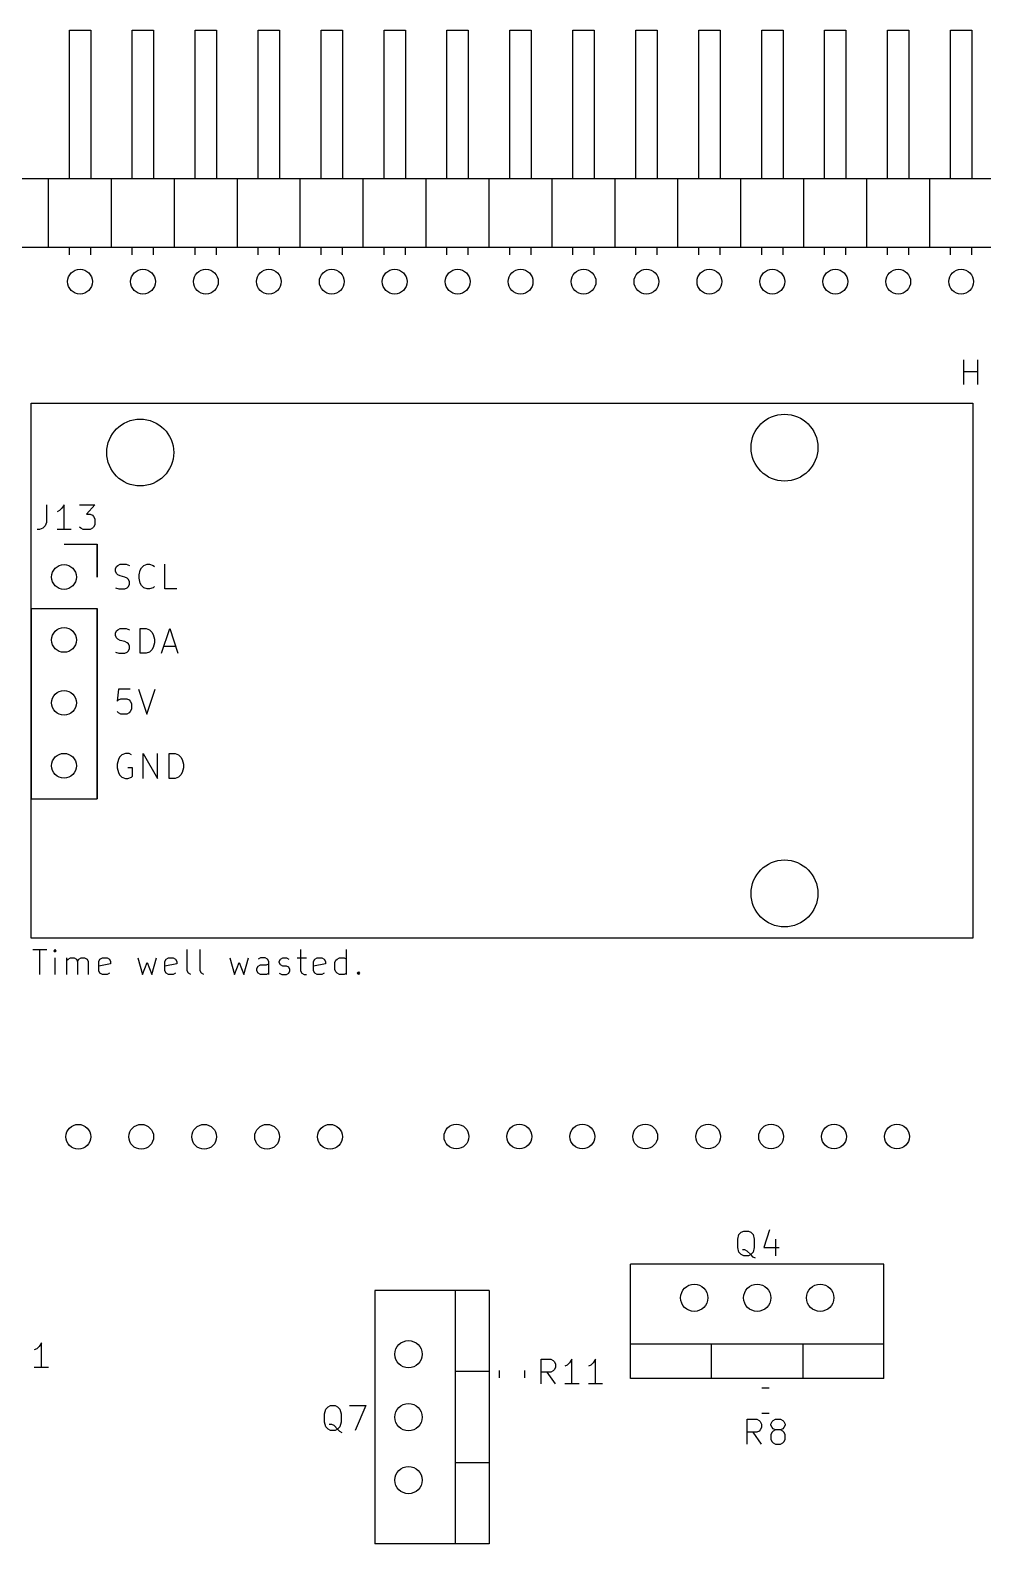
# Model space of a CAD drawing. Extents: x 75 to 186, y -155 to -43.
# Drawn here: x 123 to 161.4, y -104.5 to -43.4 of the extents above; entities that cross this region are included whole.
import ezdxf

# ---------------------------------------------------------------- set-up
doc = ezdxf.new("R2010")
doc.units = 0
doc.layers.add('BLACK', color=7, linetype='CONTINUOUS')

msp = doc.modelspace()

# ---------------------------------------------------------------- linework, layer by layer
at = {"layer": 'BLACK', "linetype": 'CONTINUOUS'}
for p, q in [((124.59, -43.35), (125.45, -43.35)), ((124.59, -49.35), (124.59, -43.35)), ((125.45, -43.35), (125.45, -49.35)), ((127.13, -43.35), (127.99, -43.35)), ((127.13, -49.35), (127.13, -43.35)), ((127.99, -43.35), (127.99, -49.35)), ((129.67, -43.35), (130.53, -43.35)), ((129.67, -49.35), (129.67, -43.35)), ((130.53, -43.35), (130.53, -49.35)), ((132.21, -43.35), (133.07, -43.35)), ((132.21, -49.35), (132.21, -43.35)), ((133.07, -43.35), (133.07, -49.35)), ((134.75, -43.35), (135.61, -43.35)), ((134.75, -49.35), (134.75, -43.35)), ((135.61, -43.35), (135.61, -49.35)), ((137.29, -43.35), (138.15, -43.35)), ((137.29, -49.35), (137.29, -43.35)), ((138.15, -43.35), (138.15, -49.35)), ((139.83, -43.35), (140.69, -43.35)), ((139.83, -49.35), (139.83, -43.35)), ((140.69, -43.35), (140.69, -49.35)), ((142.37, -43.35), (143.23, -43.35)), ((142.37, -49.35), (142.37, -43.35)), ((143.23, -43.35), (143.23, -49.35)), ((144.91, -43.35), (145.77, -43.35)), ((144.91, -49.35), (144.91, -43.35)), ((145.77, -43.35), (145.77, -49.35)), ((147.45, -43.35), (148.31, -43.35)), ((147.45, -49.35), (147.45, -43.35)), ((148.31, -43.35), (148.31, -49.35)), ((149.99, -43.35), (150.85, -43.35)), ((149.99, -49.35), (149.99, -43.35)), ((150.85, -43.35), (150.85, -49.35)), ((152.53, -43.35), (153.39, -43.35)), ((152.53, -49.35), (152.53, -43.35)), ((153.39, -43.35), (153.39, -49.35)), ((155.07, -43.35), (155.93, -43.35)), ((155.07, -49.35), (155.07, -43.35)), ((155.93, -43.35), (155.93, -49.35)), ((157.61, -43.35), (158.47, -43.35)), ((157.61, -49.35), (157.61, -43.35)), ((158.47, -43.35), (158.47, -49.35)), ((160.15, -43.35), (161.01, -43.35)), ((160.15, -49.35), (160.15, -43.35)), ((161.01, -43.35), (161.01, -49.35)), ((179.74, -49.35), (88.08, -49.35)), ((123.75, -52.11), (123.75, -49.35)), ((126.29, -52.11), (126.29, -49.35)), ((128.83, -52.11), (128.83, -49.35)), ((131.37, -52.11), (131.37, -49.35)), ((133.91, -52.11), (133.91, -49.35)), ((136.45, -52.11), (136.45, -49.35)), ((138.99, -52.11), (138.99, -49.35)), ((141.53, -52.11), (141.53, -49.35)), ((144.07, -52.11), (144.07, -49.35)), ((146.61, -52.11), (146.61, -49.35)), ((149.15, -52.11), (149.15, -49.35)), ((151.69, -52.11), (151.69, -49.35)), ((154.23, -52.11), (154.23, -49.35)), ((156.77, -52.11), (156.77, -49.35)), ((159.31, -52.11), (159.31, -49.35)), ((88.08, -52.11), (179.74, -52.11)), ((124.59, -52.422642), (124.59, -52.11)), ((125.45, -52.422642), (125.45, -52.11)), ((127.13, -52.422642), (127.13, -52.11)), ((127.99, -52.422642), (127.99, -52.11)), ((129.67, -52.422642), (129.67, -52.11)), ((130.53, -52.422642), (130.53, -52.11)), ((132.21, -52.422642), (132.21, -52.11)), ((133.07, -52.422642), (133.07, -52.11)), ((134.75, -52.422642), (134.75, -52.11)), ((135.61, -52.422642), (135.61, -52.11)), ((137.29, -52.422642), (137.29, -52.11)), ((138.15, -52.422642), (138.15, -52.11)), ((139.83, -52.422642), (139.83, -52.11)), ((140.69, -52.422642), (140.69, -52.11)), ((142.37, -52.422642), (142.37, -52.11)), ((143.23, -52.422642), (143.23, -52.11)), ((144.91, -52.422642), (144.91, -52.11)), ((145.77, -52.422642), (145.77, -52.11)), ((147.45, -52.422642), (147.45, -52.11)), ((148.31, -52.422642), (148.31, -52.11)), ((149.99, -52.422642), (149.99, -52.11)), ((150.85, -52.422642), (150.85, -52.11)), ((152.53, -52.422642), (152.53, -52.11)), ((153.39, -52.422642), (153.39, -52.11)), ((155.07, -52.422642), (155.07, -52.11)), ((155.93, -52.422642), (155.93, -52.11)), ((157.61, -52.422642), (157.61, -52.11)), ((158.47, -52.422642), (158.47, -52.11)), ((160.15, -52.422642), (160.15, -52.11)), ((161.01, -52.422642), (161.01, -52.11)), ((160.688095, -57.654819), (160.688095, -56.654819)), ((161.259523, -57.654819), (161.259523, -56.654819)), ((160.688095, -57.131009), (161.259523, -57.131009)), ((123.05, -58.4), (161.05, -58.4)), ((123.05, -80), (123.05, -58.4)), ((161.05, -58.4), (161.05, -80)), ((123.665476, -62.504819), (123.665476, -63.219104)), ((124.189286, -62.742914), (124.094048, -62.790533)), ((124.284524, -62.647676), (124.189286, -62.742914)), ((124.379762, -62.504819), (124.284524, -62.647676)), ((124.379762, -63.504819), (124.379762, -62.504819)), ((124.99881, -62.504819), (125.617857, -62.504819)), ((125.617857, -62.504819), (125.284524, -62.885771)), ((125.284524, -62.885771), (125.427381, -62.885771)), ((125.427381, -62.885771), (125.522619, -62.93339)), ((125.522619, -62.93339), (125.570238, -62.981009)), ((123.379762, -63.504819), (123.284524, -63.504819)), ((123.522619, -63.4572), (123.379762, -63.504819)), ((123.617857, -63.361961), (123.522619, -63.4572)), ((123.665476, -63.219104), (123.617857, -63.361961)), ((124.665476, -63.504819), (124.094048, -63.504819)), ((125.046429, -63.4572), (124.99881, -63.40958)), ((125.141667, -63.504819), (125.046429, -63.4572)), ((125.427381, -63.504819), (125.141667, -63.504819)), ((125.522619, -63.4572), (125.427381, -63.504819)), ((125.570238, -63.40958), (125.522619, -63.4572)), ((125.570238, -62.981009), (125.617857, -63.076247)), ((125.617857, -63.314342), (125.570238, -63.40958)), ((125.617857, -63.076247), (125.617857, -63.314342)), ((124.375, -64.095), (125.705, -64.095)), ((124.38, -64.095), (125.71, -64.095)), ((125.705, -64.095), (125.705, -65.425)), ((125.71, -64.095), (125.71, -65.425)), ((126.447712, -65.096595), (126.495331, -65.001357)), ((126.447712, -65.191833), (126.447712, -65.096595)), ((126.495331, -65.287071), (126.447712, -65.191833)), ((126.495331, -65.001357), (126.54295, -64.953738)), ((126.54295, -65.33469), (126.495331, -65.287071)), ((126.54295, -64.953738), (126.638188, -64.906119)), ((126.638188, -65.382309), (126.54295, -65.33469)), ((126.638188, -64.906119), (126.876283, -64.906119)), ((126.828664, -65.429928), (126.638188, -65.382309)), ((126.876283, -64.906119), (127.01914, -64.953738)), ((127.400093, -65.33469), (127.447712, -65.144214)), ((127.400093, -65.477547), (127.400093, -65.33469)), ((127.447712, -65.144214), (127.495331, -65.048976)), ((127.495331, -65.048976), (127.590569, -64.953738)), ((127.590569, -64.953738), (127.733426, -64.906119)), ((127.733426, -64.906119), (127.828664, -64.906119)), ((127.828664, -64.906119), (127.971521, -64.953738)), ((127.971521, -64.953738), (128.01914, -65.001357)), ((128.447712, -65.906119), (128.447712, -64.906119)), ((126.447712, -65.8585), (126.590569, -65.906119)), ((126.590569, -65.906119), (126.828664, -65.906119)), ((126.923902, -65.477547), (126.828664, -65.429928)), ((126.828664, -65.906119), (126.923902, -65.8585)), ((126.971521, -65.525166), (126.923902, -65.477547)), ((126.923902, -65.8585), (126.971521, -65.81088)), ((127.01914, -65.620404), (126.971521, -65.525166)), ((126.971521, -65.81088), (127.01914, -65.715642)), ((127.01914, -65.715642), (127.01914, -65.620404)), ((127.447712, -65.668023), (127.400093, -65.477547)), ((127.495331, -65.763261), (127.447712, -65.668023)), ((127.590569, -65.8585), (127.495331, -65.763261)), ((127.733426, -65.906119), (127.590569, -65.8585)), ((127.828664, -65.906119), (127.733426, -65.906119)), ((127.971521, -65.8585), (127.828664, -65.906119)), ((128.01914, -65.81088), (127.971521, -65.8585)), ((128.923902, -65.906119), (128.447712, -65.906119)), ((123.045, -66.695), (123.045, -74.375)), ((123.045, -66.695), (125.705, -66.695)), ((123.05, -66.695), (123.05, -74.375)), ((123.05, -66.695), (125.71, -66.695)), ((125.705, -66.695), (125.705, -74.375)), ((125.71, -66.695), (125.71, -74.375)), ((126.447712, -67.696595), (126.495331, -67.601357)), ((126.447712, -67.791833), (126.447712, -67.696595)), ((126.495331, -67.887071), (126.447712, -67.791833)), ((126.495331, -67.601357), (126.54295, -67.553738)), ((126.54295, -67.553738), (126.638188, -67.506119)), ((126.638188, -67.506119), (126.876283, -67.506119)), ((126.876283, -67.506119), (127.01914, -67.553738)), ((127.447712, -68.506119), (127.447712, -67.506119)), ((127.447712, -67.506119), (127.685807, -67.506119)), ((127.685807, -67.506119), (127.828664, -67.553738)), ((127.828664, -67.553738), (127.923902, -67.648976)), ((127.923902, -67.648976), (127.971521, -67.744214)), ((127.971521, -67.744214), (128.01914, -67.93469)), ((128.304855, -68.506119), (128.638188, -67.506119)), ((128.638188, -67.506119), (128.971521, -68.506119)), ((126.54295, -67.93469), (126.495331, -67.887071)), ((126.638188, -67.982309), (126.54295, -67.93469)), ((126.828664, -68.029928), (126.638188, -67.982309)), ((126.923902, -68.077547), (126.828664, -68.029928)), ((126.971521, -68.125166), (126.923902, -68.077547)), ((126.923902, -68.4585), (126.971521, -68.41088)), ((127.01914, -68.220404), (126.971521, -68.125166)), ((126.971521, -68.41088), (127.01914, -68.315642)), ((127.01914, -68.315642), (127.01914, -68.220404)), ((127.923902, -68.363261), (127.828664, -68.4585)), ((127.971521, -68.268023), (127.923902, -68.363261)), ((128.01914, -68.077547), (127.971521, -68.268023)), ((128.01914, -67.93469), (128.01914, -68.077547)), ((128.400093, -68.220404), (128.876283, -68.220404)), ((126.447712, -68.4585), (126.590569, -68.506119)), ((126.590569, -68.506119), (126.828664, -68.506119)), ((126.828664, -68.506119), (126.923902, -68.4585)), ((127.685807, -68.506119), (127.447712, -68.506119)), ((127.828664, -68.4585), (127.685807, -68.506119)), ((126.570331, -69.956119), (126.522712, -70.432309)), ((127.046521, -69.956119), (126.570331, -69.956119)), ((127.379855, -69.956119), (127.713188, -70.956119)), ((127.713188, -70.956119), (128.046521, -69.956119)), ((126.522712, -70.432309), (126.570331, -70.38469)), ((126.570331, -70.9085), (126.522712, -70.86088)), ((126.570331, -70.38469), (126.665569, -70.337071)), ((126.665569, -70.337071), (126.903664, -70.337071)), ((126.903664, -70.337071), (126.998902, -70.38469)), ((126.998902, -70.38469), (127.046521, -70.432309)), ((127.046521, -70.86088), (126.998902, -70.9085)), ((127.046521, -70.432309), (127.09414, -70.527547)), ((127.09414, -70.765642), (127.046521, -70.86088)), ((127.09414, -70.527547), (127.09414, -70.765642)), ((126.665569, -70.956119), (126.570331, -70.9085)), ((126.903664, -70.956119), (126.665569, -70.956119)), ((126.998902, -70.9085), (126.903664, -70.956119)), ((126.61795, -72.698976), (126.570331, -72.794214)), ((126.713188, -72.603738), (126.61795, -72.698976)), ((126.856045, -72.556119), (126.713188, -72.603738)), ((126.998902, -72.556119), (126.856045, -72.556119)), ((127.09414, -72.603738), (126.998902, -72.556119)), ((127.570331, -73.556119), (127.570331, -72.556119)), ((127.570331, -72.556119), (128.141759, -73.556119)), ((128.141759, -73.556119), (128.141759, -72.556119)), ((128.61795, -73.556119), (128.61795, -72.556119)), ((128.61795, -72.556119), (128.856045, -72.556119)), ((128.856045, -72.556119), (128.998902, -72.603738)), ((128.998902, -72.603738), (129.09414, -72.698976)), ((129.09414, -72.698976), (129.141759, -72.794214)), ((126.570331, -72.794214), (126.522712, -72.98469)), ((126.522712, -72.98469), (126.522712, -73.127547)), ((126.522712, -73.127547), (126.570331, -73.318023)), ((126.570331, -73.318023), (126.61795, -73.413261)), ((127.141759, -73.127547), (126.951283, -73.127547)), ((127.141759, -73.46088), (127.141759, -73.127547)), ((129.141759, -73.318023), (129.09414, -73.413261)), ((129.141759, -72.794214), (129.189378, -72.98469)), ((129.189378, -73.127547), (129.141759, -73.318023)), ((129.189378, -72.98469), (129.189378, -73.127547)), ((126.61795, -73.413261), (126.713188, -73.5085)), ((126.713188, -73.5085), (126.856045, -73.556119)), ((126.856045, -73.556119), (126.951283, -73.556119)), ((126.951283, -73.556119), (127.09414, -73.5085)), ((127.09414, -73.5085), (127.141759, -73.46088)), ((128.856045, -73.556119), (128.61795, -73.556119)), ((128.998902, -73.5085), (128.856045, -73.556119)), ((129.09414, -73.413261), (128.998902, -73.5085)), ((123.045, -74.375), (125.705, -74.375)), ((123.05, -74.375), (125.71, -74.375)), ((161.05, -80), (123.05, -80)), ((123.111027, -80.467419), (123.682455, -80.467419)), ((123.396741, -81.467419), (123.396741, -80.467419)), ((124.015789, -80.467419), (123.96817, -80.515038)), ((123.96817, -80.515038), (124.015789, -80.562657)), ((124.063408, -80.515038), (124.015789, -80.467419)), ((124.015789, -80.467419), (124.015789, -80.562657)), ((124.015789, -80.562657), (124.063408, -80.515038)), ((129.349122, -81.324561), (129.349122, -80.467419)), ((129.872932, -81.324561), (129.872932, -80.467419)), ((133.920552, -80.467419), (133.920552, -81.324561)), ((135.777695, -81.467419), (135.777695, -80.467419)), ((124.015789, -81.467419), (124.015789, -80.800752)), ((124.491979, -81.467419), (124.491979, -80.800752)), ((124.491979, -80.89599), (124.539598, -80.848371)), ((124.539598, -80.848371), (124.634836, -80.800752)), ((124.634836, -80.800752), (124.777693, -80.800752)), ((124.777693, -80.800752), (124.872931, -80.848371)), ((124.872931, -80.848371), (124.92055, -80.943609)), ((124.92055, -80.943609), (124.968169, -80.848371)), ((124.92055, -80.943609), (124.92055, -81.467419)), ((124.968169, -80.848371), (125.063407, -80.800752)), ((125.063407, -80.800752), (125.206264, -80.800752)), ((125.206264, -80.800752), (125.301503, -80.848371)), ((125.301503, -80.848371), (125.349122, -80.943609)), ((125.349122, -80.943609), (125.349122, -81.467419)), ((125.777693, -80.943609), (125.825312, -80.848371)), ((125.777693, -81.324561), (125.777693, -80.943609)), ((126.253883, -81.038847), (125.777693, -81.134085)), ((125.825312, -80.848371), (125.92055, -80.800752)), ((125.92055, -80.800752), (126.111026, -80.800752)), ((126.111026, -80.800752), (126.206264, -80.848371)), ((126.206264, -80.848371), (126.253883, -80.943609)), ((126.253883, -80.943609), (126.253883, -81.038847)), ((127.349122, -80.800752), (127.539598, -81.467419)), ((127.539598, -81.467419), (127.730074, -80.991228)), ((127.730074, -80.991228), (127.92055, -81.467419)), ((127.92055, -81.467419), (128.111026, -80.800752)), ((128.44436, -80.943609), (128.491979, -80.848371)), ((128.44436, -81.324561), (128.44436, -80.943609)), ((128.92055, -81.038847), (128.44436, -81.134085)), ((128.491979, -80.848371), (128.587217, -80.800752)), ((128.587217, -80.800752), (128.777693, -80.800752)), ((128.777693, -80.800752), (128.872931, -80.848371)), ((128.872931, -80.848371), (128.92055, -80.943609)), ((128.92055, -80.943609), (128.92055, -81.038847)), ((131.063409, -80.800752), (131.253885, -81.467419)), ((131.253885, -81.467419), (131.444361, -80.991228)), ((131.444361, -80.991228), (131.634837, -81.467419)), ((131.634837, -81.467419), (131.825313, -80.800752)), ((132.158647, -81.229323), (132.206266, -81.134085)), ((132.158647, -81.324561), (132.158647, -81.229323)), ((132.301504, -80.800752), (132.206266, -80.848371)), ((132.206266, -81.134085), (132.301504, -81.086466)), ((132.49198, -80.800752), (132.301504, -80.800752)), ((132.301504, -81.086466), (132.539599, -81.086466)), ((132.587218, -80.848371), (132.49198, -80.800752)), ((132.539599, -81.086466), (132.634837, -81.038847)), ((132.634837, -80.943609), (132.587218, -80.848371)), ((132.634837, -81.467419), (132.634837, -80.943609)), ((133.063409, -80.943609), (133.111028, -80.848371)), ((133.063409, -80.991228), (133.063409, -80.943609)), ((133.111028, -81.086466), (133.063409, -80.991228)), ((133.111028, -80.848371), (133.206266, -80.800752)), ((133.206266, -81.134085), (133.111028, -81.086466)), ((133.206266, -80.800752), (133.349123, -80.800752)), ((133.349123, -81.134085), (133.206266, -81.134085)), ((133.349123, -80.800752), (133.444361, -80.848371)), ((133.444361, -81.181704), (133.349123, -81.134085)), ((133.49198, -81.276942), (133.444361, -81.181704)), ((133.777695, -80.800752), (134.158647, -80.800752)), ((134.444362, -80.943609), (134.491981, -80.848371)), ((134.444362, -81.324561), (134.444362, -80.943609)), ((134.920552, -81.038847), (134.444362, -81.134085)), ((134.491981, -80.848371), (134.587219, -80.800752)), ((134.587219, -80.800752), (134.777695, -80.800752)), ((134.777695, -80.800752), (134.872933, -80.848371)), ((134.872933, -80.848371), (134.920552, -80.943609)), ((134.920552, -80.943609), (134.920552, -81.038847)), ((135.301505, -80.991228), (135.349124, -80.89599)), ((135.301505, -81.276942), (135.301505, -80.991228)), ((135.349124, -80.89599), (135.396743, -80.848371)), ((135.396743, -80.848371), (135.491981, -80.800752)), ((135.491981, -80.800752), (135.682457, -80.800752)), ((135.682457, -80.800752), (135.777695, -80.848371)), ((125.825312, -81.4198), (125.777693, -81.324561)), ((125.92055, -81.467419), (125.825312, -81.4198)), ((126.111026, -81.467419), (125.92055, -81.467419)), ((126.206264, -81.4198), (126.111026, -81.467419)), ((128.491979, -81.4198), (128.44436, -81.324561)), ((128.587217, -81.467419), (128.491979, -81.4198)), ((128.777693, -81.467419), (128.587217, -81.467419)), ((128.872931, -81.4198), (128.777693, -81.467419)), ((129.396741, -81.4198), (129.349122, -81.324561)), ((129.491979, -81.467419), (129.396741, -81.4198)), ((129.920551, -81.4198), (129.872932, -81.324561)), ((130.015789, -81.467419), (129.920551, -81.4198)), ((132.206266, -81.4198), (132.158647, -81.324561)), ((132.301504, -81.467419), (132.206266, -81.4198)), ((132.539599, -81.467419), (132.301504, -81.467419)), ((132.634837, -81.4198), (132.539599, -81.467419)), ((133.063409, -81.4198), (133.158647, -81.467419)), ((133.158647, -81.467419), (133.349123, -81.467419)), ((133.349123, -81.467419), (133.444361, -81.4198)), ((133.444361, -81.4198), (133.49198, -81.324561)), ((133.49198, -81.324561), (133.49198, -81.276942)), ((133.920552, -81.324561), (133.968171, -81.4198)), ((133.968171, -81.4198), (134.063409, -81.467419)), ((134.063409, -81.467419), (134.158647, -81.467419)), ((134.491981, -81.4198), (134.444362, -81.324561)), ((134.587219, -81.467419), (134.491981, -81.4198)), ((134.777695, -81.467419), (134.587219, -81.467419)), ((134.872933, -81.4198), (134.777695, -81.467419)), ((135.349124, -81.37218), (135.301505, -81.276942)), ((135.396743, -81.4198), (135.349124, -81.37218)), ((135.491981, -81.467419), (135.396743, -81.4198)), ((135.682457, -81.467419), (135.491981, -81.467419)), ((135.777695, -81.4198), (135.682457, -81.467419)), ((136.206267, -81.4198), (136.253886, -81.37218)), ((136.253886, -81.467419), (136.206267, -81.4198)), ((136.253886, -81.37218), (136.301505, -81.4198)), ((136.253886, -81.37218), (136.253886, -81.467419)), ((136.301505, -81.4198), (136.253886, -81.467419)), ((151.565476, -92.165803), (151.613095, -91.975327)), ((151.565476, -92.499136), (151.565476, -92.165803)), ((151.613095, -91.975327), (151.708333, -91.880089)), ((151.708333, -91.880089), (151.803571, -91.83247)), ((151.803571, -91.83247), (151.994047, -91.83247)), ((151.994047, -91.83247), (152.089285, -91.880089)), ((152.089285, -91.880089), (152.184523, -91.975327)), ((152.184523, -91.975327), (152.232142, -92.165803)), ((152.232142, -92.165803), (152.232142, -92.499136)), ((152.85119, -91.784851), (152.613095, -92.499136)), ((153.089285, -92.165803), (153.089285, -92.83247)), ((151.613095, -92.689612), (151.565476, -92.499136)), ((151.708333, -92.784851), (151.613095, -92.689612)), ((151.803571, -92.83247), (151.708333, -92.784851)), ((151.85119, -92.594374), (151.755952, -92.594374)), ((151.994047, -92.83247), (151.803571, -92.83247)), ((151.946428, -92.641993), (151.85119, -92.594374)), ((152.089285, -92.784851), (151.946428, -92.641993)), ((152.089285, -92.784851), (151.994047, -92.83247)), ((152.184523, -92.689612), (152.089285, -92.784851)), ((152.184523, -92.880089), (152.089285, -92.784851)), ((152.232142, -92.499136), (152.184523, -92.689612)), ((152.279761, -92.927708), (152.184523, -92.880089)), ((152.613095, -92.499136), (153.232142, -92.499136)), ((147.24, -97.785), (147.24, -93.165)), ((157.46, -93.165), (147.24, -93.165)), ((157.46, -97.785), (157.46, -93.165)), ((136.915, -94.236349), (136.915, -104.456349)), ((141.535, -94.236349), (136.915, -94.236349)), ((140.155, -94.236349), (140.155, -104.456349)), ((141.535, -94.236349), (141.535, -104.456349)), ((123.366303, -96.487676), (123.271065, -96.582914)), ((123.461541, -96.344819), (123.366303, -96.487676)), ((123.461541, -97.344819), (123.461541, -96.344819)), ((157.46, -96.405), (147.24, -96.405)), ((150.5, -97.785), (150.5, -96.405)), ((154.2, -97.785), (154.2, -96.405)), ((123.271065, -96.582914), (123.175827, -96.630533)), ((143.635714, -98.004819), (143.635714, -97.004819)), ((143.635714, -97.004819), (144.016666, -97.004819)), ((144.016666, -97.004819), (144.111904, -97.052438)), ((144.111904, -97.052438), (144.159523, -97.100057)), ((144.159523, -97.100057), (144.207142, -97.195295)), ((144.778571, -97.147676), (144.683333, -97.242914)), ((144.873809, -97.004819), (144.778571, -97.147676)), ((144.873809, -98.004819), (144.873809, -97.004819)), ((145.730952, -97.147676), (145.635714, -97.242914)), ((145.82619, -97.004819), (145.730952, -97.147676)), ((145.82619, -98.004819), (145.82619, -97.004819)), ((123.747255, -97.344819), (123.175827, -97.344819)), ((141.535, -97.496349), (140.155, -97.496349)), ((141.94, -97.466233), (141.94, -97.758767)), ((142.96, -97.466233), (142.96, -97.758767)), ((144.016666, -97.528628), (143.635714, -97.528628)), ((144.207142, -98.004819), (143.873809, -97.528628)), ((144.111904, -97.481009), (144.016666, -97.528628)), ((144.159523, -97.43339), (144.111904, -97.481009)), ((144.207142, -97.338152), (144.159523, -97.43339)), ((144.207142, -97.195295), (144.207142, -97.338152)), ((144.683333, -97.242914), (144.588095, -97.290533)), ((145.635714, -97.242914), (145.540476, -97.290533)), ((145.159523, -98.004819), (144.588095, -98.004819)), ((146.111904, -98.004819), (145.540476, -98.004819)), ((157.46, -97.785), (147.24, -97.785)), ((152.541233, -98.165), (152.833767, -98.165)), ((134.938095, -99.022676), (135.033333, -98.927438)), ((135.033333, -98.927438), (135.128571, -98.879819)), ((135.128571, -98.879819), (135.319047, -98.879819)), ((135.319047, -98.879819), (135.414285, -98.927438)), ((135.414285, -98.927438), (135.509523, -99.022676)), ((135.890476, -98.879819), (136.557142, -98.879819)), ((136.557142, -98.879819), (136.128571, -99.879819)), ((134.890476, -99.213152), (134.938095, -99.022676)), ((134.890476, -99.546485), (134.890476, -99.213152)), ((134.938095, -99.736961), (134.890476, -99.546485)), ((135.509523, -99.022676), (135.557142, -99.213152)), ((135.557142, -99.546485), (135.509523, -99.736961)), ((135.557142, -99.213152), (135.557142, -99.546485)), ((151.949405, -100.43247), (151.949405, -99.43247)), ((151.949405, -99.43247), (152.330357, -99.43247)), ((152.330357, -99.43247), (152.425595, -99.480089)), ((152.425595, -99.480089), (152.473214, -99.527708)), ((152.473214, -99.527708), (152.520833, -99.622946)), ((152.541233, -99.185), (152.833767, -99.185)), ((152.901786, -99.622946), (152.949405, -99.527708)), ((152.949405, -99.527708), (152.997024, -99.480089)), ((152.997024, -99.480089), (153.092262, -99.43247)), ((153.092262, -99.43247), (153.282738, -99.43247)), ((153.282738, -99.43247), (153.377976, -99.480089)), ((153.377976, -99.480089), (153.425595, -99.527708)), ((153.425595, -99.527708), (153.473214, -99.622946)), ((135.033333, -99.8322), (134.938095, -99.736961)), ((135.128571, -99.879819), (135.033333, -99.8322)), ((135.17619, -99.641723), (135.080952, -99.641723)), ((135.319047, -99.879819), (135.128571, -99.879819)), ((135.271428, -99.689342), (135.17619, -99.641723)), ((135.414285, -99.8322), (135.271428, -99.689342)), ((135.414285, -99.8322), (135.319047, -99.879819)), ((135.509523, -99.736961), (135.414285, -99.8322)), ((135.509523, -99.927438), (135.414285, -99.8322)), ((135.604761, -99.975057), (135.509523, -99.927438)), ((152.330357, -99.956279), (151.949405, -99.956279)), ((152.520833, -100.43247), (152.1875, -99.956279)), ((152.425595, -99.90866), (152.330357, -99.956279)), ((152.473214, -99.861041), (152.425595, -99.90866)), ((152.520833, -99.765803), (152.473214, -99.861041)), ((152.520833, -99.622946), (152.520833, -99.765803)), ((152.901786, -99.670565), (152.901786, -99.622946)), ((152.949405, -99.765803), (152.901786, -99.670565)), ((152.949405, -99.956279), (152.901786, -100.051517)), ((152.901786, -100.051517), (152.901786, -100.241993)), ((152.997024, -99.813422), (152.949405, -99.765803)), ((152.997024, -99.90866), (152.949405, -99.956279)), ((153.092262, -99.861041), (152.997024, -99.813422)), ((153.092262, -99.861041), (152.997024, -99.90866)), ((153.282738, -99.861041), (153.092262, -99.861041)), ((153.377976, -99.813422), (153.282738, -99.861041)), ((153.377976, -99.90866), (153.282738, -99.861041)), ((153.425595, -99.765803), (153.377976, -99.813422)), ((153.425595, -99.956279), (153.377976, -99.90866)), ((153.473214, -99.670565), (153.425595, -99.765803)), ((153.473214, -100.051517), (153.425595, -99.956279)), ((153.473214, -99.622946), (153.473214, -99.670565)), ((153.473214, -100.241993), (153.473214, -100.051517)), ((152.901786, -100.241993), (152.949405, -100.337231)), ((152.949405, -100.337231), (152.997024, -100.384851)), ((152.997024, -100.384851), (153.092262, -100.43247)), ((153.092262, -100.43247), (153.282738, -100.43247)), ((153.282738, -100.43247), (153.377976, -100.384851)), ((153.377976, -100.384851), (153.425595, -100.337231)), ((153.425595, -100.337231), (153.473214, -100.241993)), ((141.535, -101.196349), (140.155, -101.196349)), ((141.535, -104.456349), (136.915, -104.456349))]:
    msp.add_line(p, q, dxfattribs=at)
at = {"layer": 'BLACK'}
for centre, radius in [((125.02, -53.5), 0.5), ((127.56, -53.5), 0.5), ((130.1, -53.5), 0.5), ((132.64, -53.5), 0.5), ((135.18, -53.5), 0.5), ((137.72, -53.5), 0.5), ((140.26, -53.5), 0.5), ((142.8, -53.5), 0.5), ((145.34, -53.5), 0.5), ((147.88, -53.5), 0.5), ((150.42, -53.5), 0.5), ((152.96, -53.5), 0.5), ((155.5, -53.5), 0.5), ((158.04, -53.5), 0.5), ((160.58, -53.5), 0.5), ((127.45, -60.4), 1.349999), ((153.45, -60.2), 1.349999), ((124.375, -65.425), 0.5), ((124.375, -67.965), 0.5), ((124.375, -70.505), 0.5), ((124.375, -73.045), 0.5), ((153.45, -78.2), 1.349999), ((124.95, -88.025), 0.5), ((127.49, -88.025), 0.5), ((130.03, -88.025), 0.5), ((132.57, -88.025), 0.5), ((135.11, -88.025), 0.5), ((140.21, -88.015), 0.5), ((142.75, -88.015), 0.5), ((145.29, -88.015), 0.5), ((147.83, -88.015), 0.5), ((150.37, -88.015), 0.5), ((152.91, -88.015), 0.5), ((155.45, -88.015), 0.5), ((157.99, -88.015), 0.5), ((149.81, -94.525), 0.55), ((152.35, -94.525), 0.55), ((154.89, -94.525), 0.55), ((138.275, -96.806349), 0.55), ((138.275, -99.346349), 0.55), ((138.275, -101.886349), 0.55)]:
    msp.add_circle(centre, radius, dxfattribs=at)

doc.saveas('drawing.dxf')
